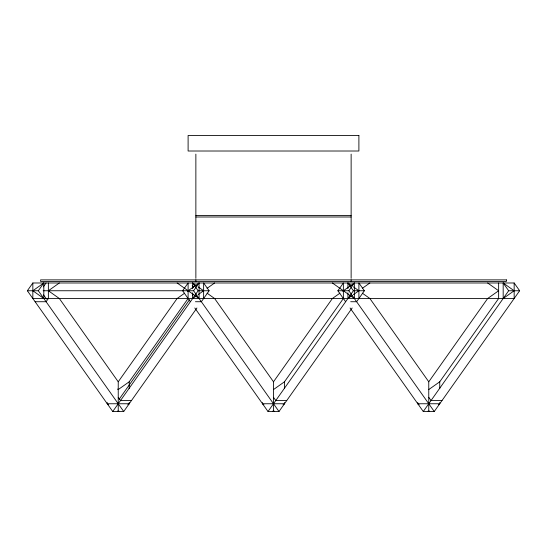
<?xml version="1.0" encoding="UTF-8"?>
<svg xmlns="http://www.w3.org/2000/svg" width="547" height="547" viewBox="0 0 547 547"><rect width="100%" height="100%" fill="white"/><g stroke="black" fill="none" stroke-linecap="round" stroke-linejoin="round"><path stroke-width="0.82" d="M196.927 307.988L123.725 411.515L112.744 411.515L27.35 290.751L32.841 282.984L514.159 282.984L519.65 290.751L434.256 411.515L423.275 411.515L350.073 307.988M27.35 290.751L38.331 290.751L43.822 282.984L43.822 298.512L32.841 290.751L43.822 282.984M43.35 286.867L46.092 282.984M117.55 411.029L118.234 411.515L118.234 381.792L177.125 298.512L184.674 293.171M117.55 389.074L118.234 389.56L129.215 381.792L188.106 298.512L188.106 282.984L182.616 290.751L190.377 301.725M43.165 290.751L193.597 290.751L199.081 282.984L199.081 298.512L177.125 282.984M119.219 399.146L189.481 299.783M192.428 295.612L193.412 294.224M112.744 411.515L198.144 290.751L209.118 290.751L203.628 282.984L203.628 298.512M209.118 290.751L201.358 301.725L195.443 301.725M272.816 411.029L273.5 411.515L273.5 381.792L332.391 298.512L339.94 293.171M345.642 301.725L337.882 290.751L343.372 282.984L343.372 298.512L284.481 381.792L273.5 389.56M337.882 290.751L348.856 290.751L354.347 282.984L354.347 298.512L332.391 282.984M194.807 307.988L268.009 411.515L353.403 290.751L364.384 290.751L358.894 282.984L358.894 298.512M268.009 411.515L278.991 411.515L352.193 307.988M364.384 290.751L356.623 301.725L350.709 301.725M429.45 411.029L428.766 411.515L428.766 381.792L487.657 298.512L498.632 290.751L487.657 282.984M428.766 389.56L439.747 381.792L498.632 298.512L498.632 282.984M423.275 411.515L508.669 290.751L519.65 290.751M59.343 282.984L48.368 290.751L59.343 298.512L118.234 381.792M187.416 291.236L199.081 282.984M196.77 295.599L192.653 298.512L192.653 292.789M198.144 294.628L203.628 290.751L198.144 286.867M207.06 288.324L214.609 282.984M118.234 411.515L118.925 411.029M127.841 404.725L129.215 403.754L129.215 402.544M342.682 291.236L354.347 282.984M352.036 295.599L347.919 298.512L347.919 292.789M353.403 294.628L358.894 290.751L353.403 286.867M362.326 288.324L369.875 282.984M273.5 411.515L274.184 411.029M283.107 404.725L284.481 403.754L284.481 402.544M438.373 404.725L439.747 403.754L439.747 402.544M195.867 215.443L351.133 215.443M195.867 216.995L351.133 216.995M35.111 301.725L46.092 301.725L48.368 298.512L48.368 282.984M131.485 400.541L120.511 400.541L118.234 397.32M286.751 400.541L275.777 400.541L273.5 397.32M442.017 400.541L431.036 400.541L428.766 397.32M107.253 402.544L107.253 403.754L129.215 403.754M262.519 402.544L262.519 403.754L284.481 403.754M417.785 402.544L417.785 403.754L439.747 403.754M503.178 282.984L514.159 290.751L503.178 298.512L503.178 282.984L508.669 290.751M347.919 288.707L347.919 282.984L352.036 285.896M362.326 293.171L369.875 298.512L428.766 381.792M417.785 403.754L419.159 404.725M428.075 411.029L428.766 411.515M192.653 288.707L192.653 282.984L196.77 285.896M207.06 293.171L214.609 298.512L273.5 381.792M262.519 403.754L263.893 404.725M107.253 403.754L108.627 404.725M347.919 282.984L353.403 290.751M348.856 290.751L434.256 411.515M192.653 282.984L198.144 290.751M192.209 285.575L193.583 287.517M193.597 290.751L278.991 411.515M43.548 294.915L46.502 299.086M38.331 290.751L123.725 411.515M514.159 282.984L514.159 298.512L32.841 298.512L32.841 282.984M439.747 381.792L439.747 388.589M351.133 154.117L351.133 278.327M351.133 279.879L351.133 281.432M284.481 381.792L284.481 388.589M195.867 154.117L195.867 278.327M195.867 279.879L195.867 281.432M129.215 381.792L129.215 388.589M358.894 135.485L188.106 135.485L188.106 151.013L358.894 151.013L358.894 135.485M506.399 279.879L40.601 279.879L40.601 281.432L506.399 281.432L506.399 279.879"/></g></svg>
